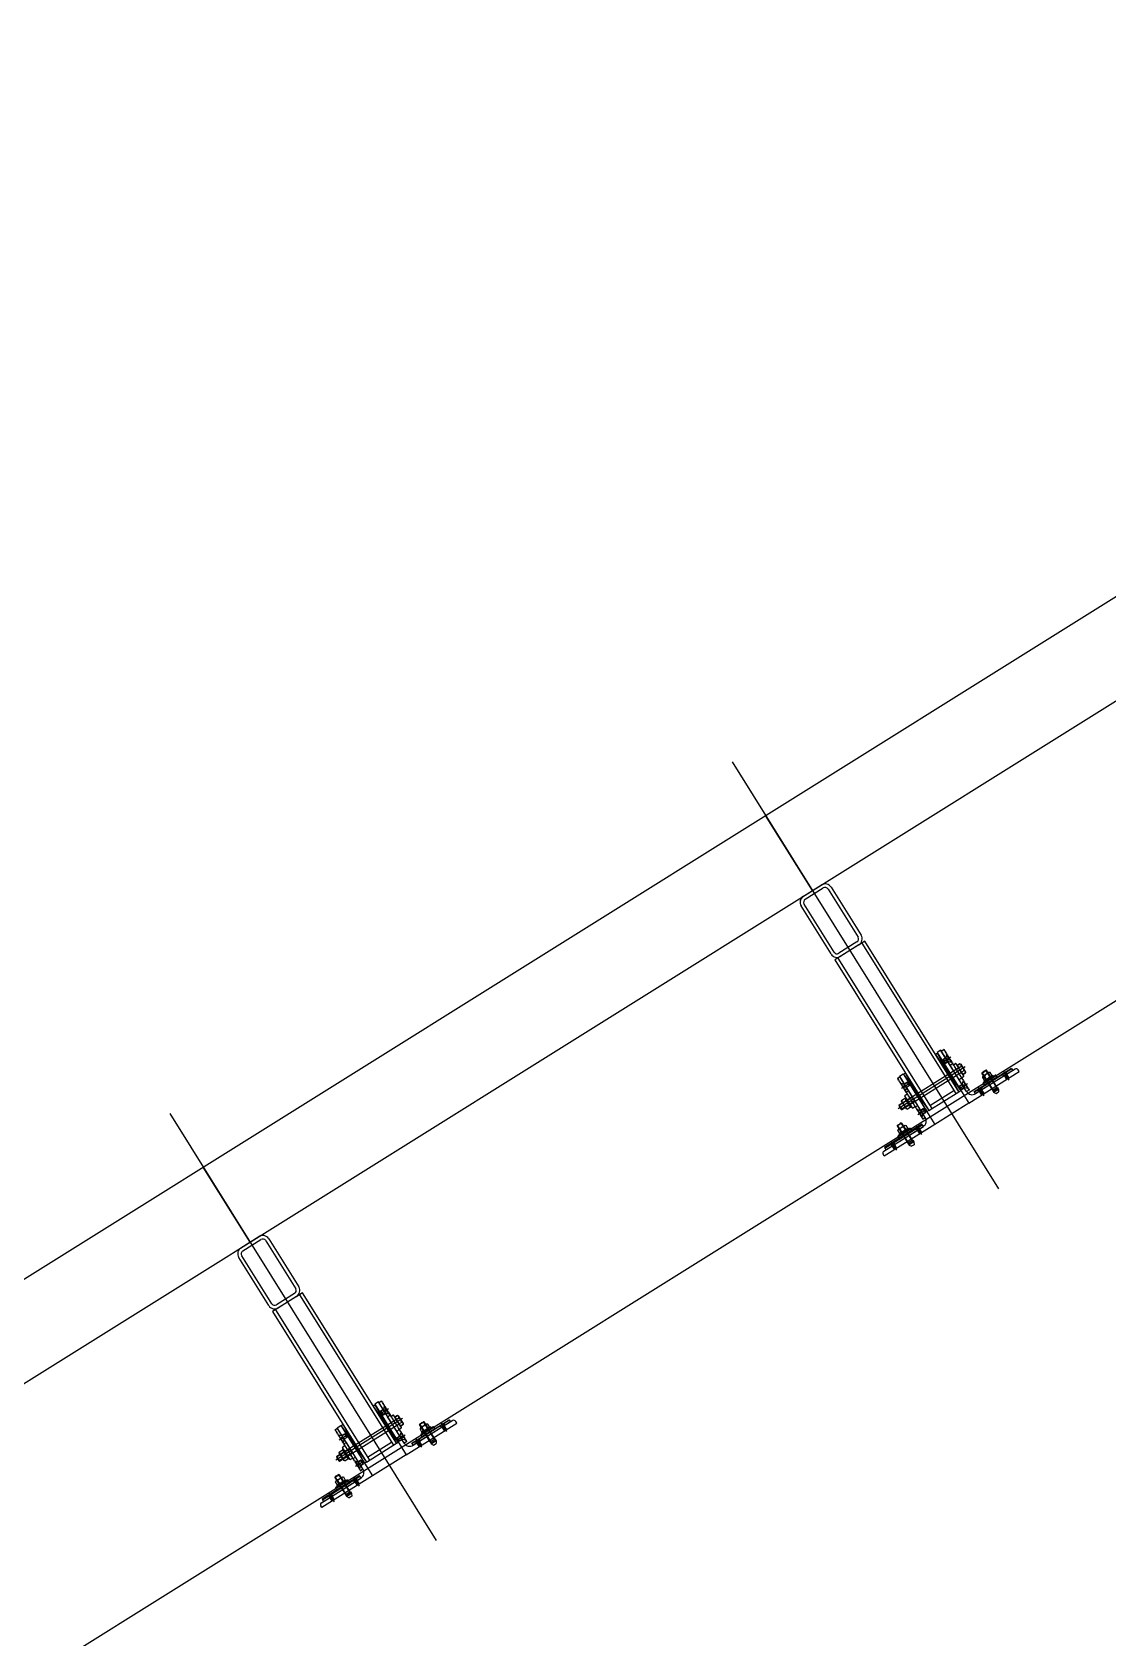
# Model space of a CAD drawing. Extents: x 809487 to 809680, y 818779 to 819225.
# Drawn here: x 809526.567 to 809529.001, y 819038.778 to 819042.408 of the extents above; entities that cross this region are included whole.
import ezdxf

# ---------------------------------------------------------------- set-up
doc = ezdxf.new("R2010")
doc.units = 0
for name, color, linetype in [('Default', 7, 'Continuous'), ('F-Glazing', 7, 'Continuous'), ('MAJ223__', 7, 'Continuous'), ('MAJ292_1', 7, 'Continuous'), ('MAJ292__', 7, 'Continuous'), ('MAJ314__scope', 7, 'Continuous'), ('MAJ318__', 7, 'Continuous'), ('MAJ322__', 7, 'Continuous'), ('MAJ325__', 7, 'Continuous'), ('MAJ520__', 7, 'Continuous'), ('WELDING', 7, 'Continuous')]:
    doc.layers.add(name, color=color, linetype=linetype)

# ---------------------------------------------------------------- blocks, each defined once
blk = doc.blocks.new('A$C62E2240C')
at = {"layer": 'MAJ223__'}
for p, q in [((-0.005, -0.01), (0.0181, -0.01)), ((0.005, -0.0058), (0.0135, -0.0058)), ((0.005, -0.0142), (0.0135, -0.0142)), ((0.0127, -0.005), (0.0127, -0.015))]:
    blk.add_line(p, q, dxfattribs=at)
blk.add_lwpolyline([(0, 0), (0.005, -0.005), (0.005, -0.015), (0, -0.02)], close=True, dxfattribs=at)
for points in [[(0, -0.0113), (0.0033, -0.0113), (0.0033, -0.0088), (0, -0.0088)], [(0.005, -0.005), (0.0127, -0.005), (0.0135, -0.0058), (0.0135, -0.0142), (0.0127, -0.015), (0.005, -0.015)]]:
    blk.add_lwpolyline(points, dxfattribs=at)
blk = doc.blocks.new('TM12NUT')
at = {"layer": 'Default'}
for p, q in [((0.0078, 0), (-0.0078, 0)), ((-0.0104, -0.0015), (-0.0104, -0.0085)), ((-0.0078, -0.01), (0.0078, -0.01)), ((-0.0052, -0.0085), (-0.0052, -0.0015)), ((0.0052, -0.0085), (0.0052, -0.0015)), ((0.0104, -0.0085), (0.0104, -0.0015))]:
    blk.add_line(p, q, dxfattribs=at)
for centre, radius, start, end in [((0, -0.0098), 0.00979, 57.7958, 122.2042), ((0.0078, -0.003), 0.00301, 30, 150), ((-0.0078, -0.003), 0.00301, 30, 150), ((-0.0078, -0.007), 0.00301, 210, 330), ((0, -0.0002), 0.00979, 237.7958, 302.2042), ((0.0078, -0.007), 0.00301, 210, 330)]:
    blk.add_arc(centre, radius, start, end, dxfattribs=at)
blk = doc.blocks.new('M12_WASH')
at = {"layer": 'Default'}
for p, q in [((0.0025, 0.0016), (0, 0.0009)), ((0, -0.0016), (0.0025, -0.0009))]:
    blk.add_line(p, q, dxfattribs=at)
blk.add_lwpolyline([(0, -0.012), (0.0025, -0.012), (0.0025, 0.012), (0, 0.012)], close=True, dxfattribs=at)
blk = doc.blocks.new('A$C392C4054')
at = {"layer": 'Default'}
for p, q in [((0.013, 0.05), (0, 0.05)), ((0.013, 0.047), (0, 0.047)), ((0.0016, 0.0468), (0.0016, 0)), ((0.0114, 0.0468), (0.0114, 0))]:
    blk.add_line(p, q, dxfattribs=at)
at = {"layer": 'MAJ292_1'}
for p, q in [((0.0005, 0.047), (0.0005, 0.0468)), ((0.0125, 0.047), (0.0125, 0.0468))]:
    blk.add_line(p, q, dxfattribs=at)
at = {"layer": 'MAJ318__'}
for p, q in [((0, 0.0517), (0.003, 0.057)), ((0, 0.0468), (0, 0.0517)), ((0.013, 0.0515), (0, 0.0515)), ((0.013, 0.0468), (0, 0.0468)), ((0.0005, 0.0468), (0.0005, 0.0011)), ((0.01, 0.057), (0.003, 0.057)), ((0.013, 0.0517), (0.01, 0.057)), ((0.0125, 0.0468), (0.0125, 0.0011)), ((0.013, 0.0468), (0.013, 0.0517)), ((0.0005, 0.0011), (0.0016, 0)), ((0.0125, 0.0011), (0.0005, 0.0011)), ((0.0054, 0), (0.0016, 0)), ((0.0065, 0.0011), (0.0054, 0)), ((0.0065, 0.0011), (0.0076, 0)), ((0.0114, 0), (0.0076, 0)), ((0.0114, 0), (0.0125, 0.0011))]:
    blk.add_line(p, q, dxfattribs=at)
blk = doc.blocks.new('M06MC13')
at = {"layer": 'Default'}
for p, q in [((-0.005, 0), (0.018, 0)), ((0.003, 0.0025), (0.013, 0.0025)), ((0.0125, -0.003), (0.0125, 0.003)), ((0.003, -0.0025), (0.013, -0.0025))]:
    blk.add_line(p, q, dxfattribs=at)
blk.add_lwpolyline([(0, -0.006), (0.003, -0.003), (0.003, 0.003), (0, 0.006)], close=True, dxfattribs=at)
for points in [[(0, 0.00075), (0.002, 0.00075), (0.002, -0.00075), (0, -0.00075)], [(0.003, -0.003), (0.0125, -0.003), (0.013, -0.0025), (0.013, 0.0025), (0.0125, 0.003), (0.003, 0.003)]]:
    blk.add_lwpolyline(points, dxfattribs=at)
blk = doc.blocks.new('M12HB160')
at = {"layer": 'Default'}
for p, q in [((-0.013, 0), (0.165, 0)), ((0.125, 0.005), (0.16, 0.005)), ((0.159, -0.006), (0.159, 0.006)), ((0.125, -0.005), (0.16, -0.005))]:
    blk.add_line(p, q, dxfattribs=at)
blk.add_lwpolyline([(-0.0065, -0.012), (-0.008, -0.0105), (-0.008, 0.0105), (-0.0065, 0.012), (0, 0.012), (0, -0.012)], close=True, dxfattribs=at)
for points in [[(-0.0064, 0.006), (0, 0.006), (0, 0.012), (-0.0064, 0.012)], [(0, -0.006), (0.159, -0.006), (0.16, -0.005), (0.16, 0.005), (0.159, 0.006), (0, 0.006)], [(0.124, -0.006), (0.125, -0.005), (0.125, 0.005), (0.124, 0.006)], [(-0.0064, -0.012), (0, -0.012), (0, -0.006), (-0.0064, -0.006)]]:
    blk.add_lwpolyline(points, dxfattribs=at)
for centre, radius, start, end in [((-0.0044, 0.009), 0.0036, 123.6264, 236.3736), ((0.004, 0), 0.012, 150, 210), ((-0.0044, -0.009), 0.0036, 123.6264, 236.3736)]:
    blk.add_arc(centre, radius, start, end, dxfattribs=at)
blk = doc.blocks.new('M12_NUT1')
at = {"layer": 'Default'}
blk.add_lwpolyline([(0.01, 0.0105), (0.01, -0.0105), (0.0085, -0.012), (0.0015, -0.012), (0, -0.0105), (0, 0.0105), (0.0015, 0.012), (0.0085, 0.012)], close=True, dxfattribs=at)
for points in [[(0.0016, 0.006), (0.0084, 0.006)], [(0.0016, 0.006), (0.0084, 0.006)], [(0.0084, -0.006), (0.0016, -0.006)], [(0.0084, -0.006), (0.0016, -0.006)]]:
    blk.add_lwpolyline(points, dxfattribs=at)
for centre, radius, start, end in [((0.0036, 0.009), 0.0036, 123.6264, 236.3736), ((0.012, 0), 0.012, 150, 210), ((0.0064, 0.009), 0.0036, 303.6264, 56.3736), ((-0.002, 0), 0.012, 330, 30), ((0.0036, -0.009), 0.0036, 123.6264, 236.3736), ((0.0064, -0.009), 0.0036, 303.6264, 56.3736)]:
    blk.add_arc(centre, radius, start, end, dxfattribs=at)

msp = doc.modelspace()

# ---------------------------------------------------------------- linework, layer by layer
at = {"layer": 'F-Glazing'}
for p, q in [((809528.1507, 819040.7582), (809528.7538, 819039.7931)), ((809528.5985, 819039.9813), (809528.6527, 819040.0152)), ((809528.686, 819039.9865), (809528.6097, 819039.9388)), ((809528.686, 819039.9865), (809528.686, 819039.9865)), ((809526.8787, 819039.9633), (809527.4817, 819038.9982)), ((809527.3264, 819039.1864), (809527.3807, 819039.2204)), ((809527.4139, 819039.1917), (809527.3376, 819039.144)), ((809527.4139, 819039.1917), (809527.4139, 819039.1917))]:
    msp.add_line(p, q, dxfattribs=at)
for points in [[(809528.6637, 819040.0127), (809528.668, 819040.0153), (809528.6109, 819040.0973), (809528.6151, 819040.0999)], [(809528.5959, 819039.9703), (809528.5917, 819039.9676), (809528.543, 819040.0549), (809528.5388, 819040.0523)], [(809527.3917, 819039.2178), (809527.3959, 819039.2205), (809527.3388, 819039.3024), (809527.343, 819039.3051)], [(809527.3238, 819039.1754), (809527.3196, 819039.1728), (809527.271, 819039.26), (809527.2667, 819039.2574)]]:
    msp.add_lwpolyline(points, close=True, dxfattribs=at)
at = {"layer": 'MAJ223__'}
for points in [[(809528.651, 819040.0756), (809528.6505, 819040.0735), (809528.6526, 819040.0731), (809528.6521, 819040.071), (809528.6541, 819040.0705), (809528.6537, 819040.0684), (809528.6557, 819040.068), (809528.6553, 819040.0659), (809528.6573, 819040.0654), (809528.6568, 819040.0634), (809528.6589, 819040.0629), (809528.6584, 819040.0608), (809528.6605, 819040.0603), (809528.66, 819040.0583), (809528.6621, 819040.0578), (809528.6616, 819040.0557), (809528.6637, 819040.0552), (809528.6632, 819040.0532), (809528.6653, 819040.0527), (809528.6648, 819040.0506), (809528.6669, 819040.0502), (809528.6664, 819040.0481), (809528.6685, 819040.0476), (809528.668, 819040.0455), (809528.67, 819040.0451), (809528.6696, 819040.043), (809528.6645, 819040.0398), (809528.6438, 819040.0729), (809528.6489, 819040.0761)], [(809528.545, 819040.0094), (809528.547, 819040.0089), (809528.5466, 819040.0068), (809528.5486, 819040.0063), (809528.5481, 819040.0043), (809528.5502, 819040.0038), (809528.5497, 819040.0017), (809528.5518, 819040.0013), (809528.5513, 819039.9992), (809528.5534, 819039.9987), (809528.5529, 819039.9966), (809528.555, 819039.9962), (809528.5545, 819039.9941), (809528.5566, 819039.9936), (809528.5561, 819039.9916), (809528.5582, 819039.9911), (809528.5577, 819039.989), (809528.5597, 819039.9885), (809528.5593, 819039.9865), (809528.5613, 819039.986), (809528.5609, 819039.9839), (809528.5629, 819039.9834), (809528.5624, 819039.9814), (809528.5645, 819039.9809), (809528.564, 819039.9788), (809528.5661, 819039.9784), (809528.5712, 819039.9815), (809528.5505, 819040.0146), (809528.5454, 819040.0114)], [(809527.3789, 819039.2807), (809527.3784, 819039.2787), (809527.3805, 819039.2782), (809527.38, 819039.2761), (809527.3821, 819039.2756), (809527.3816, 819039.2736), (809527.3837, 819039.2731), (809527.3832, 819039.271), (809527.3853, 819039.2705), (809527.3848, 819039.2685), (809527.3868, 819039.268), (809527.3864, 819039.2659), (809527.3884, 819039.2655), (809527.388, 819039.2634), (809527.39, 819039.2629), (809527.3895, 819039.2608), (809527.3916, 819039.2604), (809527.3911, 819039.2583), (809527.3932, 819039.2578), (809527.3927, 819039.2558), (809527.3948, 819039.2553), (809527.3943, 819039.2532), (809527.3964, 819039.2527), (809527.3959, 819039.2507), (809527.398, 819039.2502), (809527.3975, 819039.2481), (809527.3924, 819039.2449), (809527.3717, 819039.278), (809527.3768, 819039.2812)], [(809527.2729, 819039.2145), (809527.275, 819039.214), (809527.2745, 819039.2119), (809527.2765, 819039.2115), (809527.2761, 819039.2094), (809527.2781, 819039.2089), (809527.2777, 819039.2068), (809527.2797, 819039.2064), (809527.2792, 819039.2043), (809527.2813, 819039.2038), (809527.2808, 819039.2018), (809527.2829, 819039.2013), (809527.2824, 819039.1992), (809527.2845, 819039.1987), (809527.284, 819039.1967), (809527.2861, 819039.1962), (809527.2856, 819039.1941), (809527.2877, 819039.1937), (809527.2872, 819039.1916), (809527.2893, 819039.1911), (809527.2888, 819039.189), (809527.2909, 819039.1886), (809527.2904, 819039.1865), (809527.2924, 819039.186), (809527.292, 819039.184), (809527.294, 819039.1835), (809527.2991, 819039.1867), (809527.2785, 819039.2197), (809527.2734, 819039.2165)]]:
    msp.add_lwpolyline(points, close=True, dxfattribs=at)
at = {"layer": 'MAJ292__'}
for p, q in [((809528.4444, 819040.3487), (809528.657, 819040.0084)), ((809528.3901, 819040.3147), (809528.6027, 819039.9745)), ((809527.1723, 819039.5538), (809527.3849, 819039.2136)), ((809527.118, 819039.5199), (809527.3306, 819039.1797))]:
    msp.add_line(p, q, dxfattribs=at)
for points in [[(809528.3121, 819040.4547), (809528.3528, 819040.4801)], [(809528.3163, 819040.4479), (809528.357, 819040.4733)], [(809528.3681, 819040.4708), (809528.4359, 819040.3622)], [(809528.3749, 819040.475), (809528.4427, 819040.3665)], [(809528.3748, 819040.3241), (809528.307, 819040.4326)], [(809528.3816, 819040.3283), (809528.3138, 819040.4369)], [(809528.4334, 819040.3512), (809528.3926, 819040.3258)], [(809528.4376, 819040.3444), (809528.3969, 819040.319)], [(809528.6229, 819040.1063), (809528.6144, 819040.101), (809528.686, 819039.9865), (809528.8005, 819040.0581), (809528.7978, 819040.0623)], [(809528.6812, 819040.013), (809528.6229, 819040.1063)], [(809528.5296, 819040.048), (809528.5381, 819040.0533), (809528.6097, 819039.9388), (809528.4952, 819039.8673), (809528.4925, 819039.8715)], [(809528.5879, 819039.9547), (809528.5296, 819040.048)], [(809528.7909, 819040.0639), (809528.7019, 819040.0083)], [(809528.4941, 819039.8784), (809528.5832, 819039.9341)], [(809527.04, 819039.6598), (809527.0807, 819039.6852)], [(809527.0443, 819039.653), (809527.085, 819039.6784)], [(809527.096, 819039.6759), (809527.1638, 819039.5673)], [(809527.1028, 819039.6801), (809527.1706, 819039.5716)], [(809527.1028, 819039.5292), (809527.0349, 819039.6377)], [(809527.1096, 819039.5334), (809527.0417, 819039.642)], [(809527.1613, 819039.5563), (809527.1206, 819039.5309)], [(809527.1655, 819039.5495), (809527.1248, 819039.5241)], [(809527.3509, 819039.3114), (809527.3424, 819039.3061), (809527.4139, 819039.1917), (809527.5284, 819039.2632), (809527.5258, 819039.2674)], [(809527.4091, 819039.2182), (809527.3509, 819039.3114)], [(809527.2576, 819039.2531), (809527.2661, 819039.2584), (809527.3376, 819039.144), (809527.2231, 819039.0724), (809527.2205, 819039.0767)], [(809527.3159, 819039.1599), (809527.2576, 819039.2531)], [(809527.5189, 819039.269), (809527.4298, 819039.2134)], [(809527.222, 819039.0835), (809527.3111, 819039.1392)]]:
    msp.add_lwpolyline(points, dxfattribs=at)
for points in [[(809528.4512, 819040.3529), (809528.3833, 819040.3105), (809528.5959, 819039.9703), (809528.6637, 819040.0127)], [(809527.1791, 819039.558), (809527.1112, 819039.5156), (809527.3238, 819039.1754), (809527.3917, 819039.2178)]]:
    msp.add_lwpolyline(points, close=True, dxfattribs=at)
for centre, radius, start, end in [((809528.3613, 819040.4665), 0.016, 32, 122), ((809528.3206, 819040.4411), 0.016, 122, 212), ((809528.3206, 819040.4411), 0.008, 122, 212), ((809528.3613, 819040.4665), 0.008, 32, 122), ((809528.4291, 819040.358), 0.008, 302, 32), ((809528.4291, 819040.358), 0.016, 302, 32), ((809528.3884, 819040.3325), 0.016, 212, 302), ((809528.3884, 819040.3325), 0.008, 212, 302), ((809528.7936, 819040.0597), 0.005, 32, 122), ((809528.6939, 819040.021), 0.015, 212, 302), ((809528.5752, 819039.9468), 0.015, 302, 32), ((809528.4968, 819039.8742), 0.005, 122, 212), ((809527.0892, 819039.6717), 0.016, 32, 122), ((809527.0485, 819039.6462), 0.016, 122, 212), ((809527.0485, 819039.6462), 0.008, 122, 212), ((809527.0892, 819039.6717), 0.008, 32, 122), ((809527.157, 819039.5631), 0.008, 302, 32), ((809527.157, 819039.5631), 0.016, 302, 32), ((809527.1163, 819039.5377), 0.016, 212, 302), ((809527.1163, 819039.5377), 0.008, 212, 302), ((809527.5215, 819039.2648), 0.005, 32, 122), ((809527.4219, 819039.2261), 0.015, 212, 302), ((809527.3031, 819039.1519), 0.015, 302, 32), ((809527.2247, 819039.0793), 0.005, 122, 212)]:
    msp.add_arc(centre, radius, start, end, dxfattribs=at)
at = {"layer": 'MAJ314__scope'}
for p, q in [((809528.3325, 819040.4674), (809528.2265, 819040.637)), ((809527.0604, 819039.6725), (809526.9544, 819039.8421))]:
    msp.add_line(p, q, dxfattribs=at)
for points in [[(809539.9295, 819047.9499), (809511.6743, 819030.2941)], [(809540.0355, 819047.7803), (809511.7803, 819030.1244)], [(809539.7694, 819046.9358), (809512.0836, 819029.6358)]]:
    msp.add_lwpolyline(points, dxfattribs=at)
at = {"layer": 'MAJ322__'}
for points in [[(809528.6812, 819040.013), (809528.6239, 819040.1047), (809528.6303, 819040.1087), (809528.6298, 819040.1066), (809528.6319, 819040.1061), (809528.6314, 819040.1041), (809528.6335, 819040.1036), (809528.633, 819040.1015), (809528.6351, 819040.101), (809528.6346, 819040.099), (809528.6367, 819040.0985), (809528.6362, 819040.0964), (809528.6382, 819040.096), (809528.6378, 819040.0939), (809528.6398, 819040.0934), (809528.6394, 819040.0913), (809528.6414, 819040.0909), (809528.641, 819040.0888), (809528.643, 819040.0883), (809528.6425, 819040.0863), (809528.6446, 819040.0858), (809528.6441, 819040.0837), (809528.6462, 819040.0832), (809528.6457, 819040.0812), (809528.6478, 819040.0807), (809528.6473, 819040.0786), (809528.6494, 819040.0781), (809528.6489, 819040.0761), (809528.651, 819040.0756), (809528.6505, 819040.0735), (809528.6526, 819040.0731), (809528.6521, 819040.071), (809528.6541, 819040.0705), (809528.6537, 819040.0684), (809528.6557, 819040.068), (809528.6553, 819040.0659), (809528.6573, 819040.0654), (809528.6568, 819040.0634), (809528.6589, 819040.0629), (809528.6584, 819040.0608), (809528.6605, 819040.0603), (809528.66, 819040.0583), (809528.6621, 819040.0578), (809528.6616, 819040.0557), (809528.6637, 819040.0552), (809528.6632, 819040.0532), (809528.6653, 819040.0527), (809528.6648, 819040.0506), (809528.6669, 819040.0502), (809528.6664, 819040.0481), (809528.6685, 819040.0476), (809528.668, 819040.0455), (809528.67, 819040.0451), (809528.6696, 819040.043), (809528.6716, 819040.0425), (809528.6712, 819040.0405), (809528.6732, 819040.04), (809528.6727, 819040.0379), (809528.6748, 819040.0374), (809528.6743, 819040.0354), (809528.6764, 819040.0349), (809528.6759, 819040.0328), (809528.678, 819040.0323), (809528.6775, 819040.0303), (809528.6796, 819040.0298), (809528.6791, 819040.0277), (809528.6812, 819040.0273), (809528.6807, 819040.0252), (809528.6828, 819040.0247), (809528.6823, 819040.0227), (809528.6844, 819040.0222), (809528.6839, 819040.0201), (809528.6859, 819040.0196), (809528.6855, 819040.0176), (809528.6855, 819040.0175), (809528.6876, 819040.017)], [(809528.783, 819040.066), (809528.7862, 819040.0609), (809528.7015, 819040.008), (809528.6983, 819040.0131)], [(809528.5879, 819039.9547), (809528.5307, 819040.0464), (809528.5243, 819040.0424), (809528.5264, 819040.042), (809528.5259, 819040.0399), (809528.528, 819040.0394), (809528.5275, 819040.0373), (809528.5295, 819040.0369), (809528.5291, 819040.0348), (809528.5311, 819040.0343), (809528.5307, 819040.0323), (809528.5327, 819040.0318), (809528.5322, 819040.0297), (809528.5343, 819040.0292), (809528.5338, 819040.0272), (809528.5359, 819040.0267), (809528.5354, 819040.0246), (809528.5375, 819040.0241), (809528.537, 819040.0221), (809528.5391, 819040.0216), (809528.5386, 819040.0195), (809528.5407, 819040.0191), (809528.5402, 819040.017), (809528.5423, 819040.0165), (809528.5418, 819040.0144), (809528.5438, 819040.014), (809528.5434, 819040.0119), (809528.5454, 819040.0114), (809528.545, 819040.0094), (809528.547, 819040.0089), (809528.5466, 819040.0068), (809528.5486, 819040.0063), (809528.5481, 819040.0043), (809528.5502, 819040.0038), (809528.5497, 819040.0017), (809528.5518, 819040.0013), (809528.5513, 819039.9992), (809528.5534, 819039.9987), (809528.5529, 819039.9966), (809528.555, 819039.9962), (809528.5545, 819039.9941), (809528.5566, 819039.9936), (809528.5561, 819039.9916), (809528.5582, 819039.9911), (809528.5577, 819039.989), (809528.5597, 819039.9885), (809528.5593, 819039.9865), (809528.5613, 819039.986), (809528.5609, 819039.9839), (809528.5629, 819039.9834), (809528.5624, 819039.9814), (809528.5645, 819039.9809), (809528.564, 819039.9788), (809528.5661, 819039.9784), (809528.5656, 819039.9763), (809528.5677, 819039.9758), (809528.5672, 819039.9737), (809528.5693, 819039.9733), (809528.5688, 819039.9712), (809528.5709, 819039.9707), (809528.5704, 819039.9687), (809528.5725, 819039.9682), (809528.572, 819039.9661), (809528.5741, 819039.9656), (809528.5736, 819039.9636), (809528.5756, 819039.9631), (809528.5752, 819039.961), (809528.5772, 819039.9605), (809528.5768, 819039.9585), (809528.5788, 819039.958), (809528.5783, 819039.9559), (809528.5804, 819039.9555), (809528.5799, 819039.9534), (809528.582, 819039.9529), (809528.5821, 819039.9528), (809528.5816, 819039.9508)], [(809528.4957, 819039.8865), (809528.4988, 819039.8814), (809528.5835, 819039.9343), (809528.5804, 819039.9394)], [(809527.4091, 819039.2182), (809527.3519, 819039.3098), (809527.3582, 819039.3138), (809527.3578, 819039.3117), (809527.3598, 819039.3113), (809527.3593, 819039.3092), (809527.3614, 819039.3087), (809527.3609, 819039.3066), (809527.363, 819039.3062), (809527.3625, 819039.3041), (809527.3646, 819039.3036), (809527.3641, 819039.3016), (809527.3662, 819039.3011), (809527.3657, 819039.299), (809527.3678, 819039.2985), (809527.3673, 819039.2965), (809527.3694, 819039.296), (809527.3689, 819039.2939), (809527.3709, 819039.2934), (809527.3705, 819039.2914), (809527.3725, 819039.2909), (809527.3721, 819039.2888), (809527.3741, 819039.2884), (809527.3736, 819039.2863), (809527.3757, 819039.2858), (809527.3752, 819039.2837), (809527.3773, 819039.2833), (809527.3768, 819039.2812), (809527.3789, 819039.2807), (809527.3784, 819039.2787), (809527.3805, 819039.2782), (809527.38, 819039.2761), (809527.3821, 819039.2756), (809527.3816, 819039.2736), (809527.3837, 819039.2731), (809527.3832, 819039.271), (809527.3853, 819039.2705), (809527.3848, 819039.2685), (809527.3868, 819039.268), (809527.3864, 819039.2659), (809527.3884, 819039.2655), (809527.388, 819039.2634), (809527.39, 819039.2629), (809527.3895, 819039.2608), (809527.3916, 819039.2604), (809527.3911, 819039.2583), (809527.3932, 819039.2578), (809527.3927, 819039.2558), (809527.3948, 819039.2553), (809527.3943, 819039.2532), (809527.3964, 819039.2527), (809527.3959, 819039.2507), (809527.398, 819039.2502), (809527.3975, 819039.2481), (809527.3996, 819039.2476), (809527.3991, 819039.2456), (809527.4012, 819039.2451), (809527.4007, 819039.243), (809527.4027, 819039.2426), (809527.4023, 819039.2405), (809527.4043, 819039.24), (809527.4039, 819039.2379), (809527.4059, 819039.2375), (809527.4054, 819039.2354), (809527.4075, 819039.2349), (809527.407, 819039.2329), (809527.4091, 819039.2324), (809527.4086, 819039.2303), (809527.4107, 819039.2298), (809527.4102, 819039.2278), (809527.4123, 819039.2273), (809527.4118, 819039.2252), (809527.4139, 819039.2248), (809527.4134, 819039.2227), (809527.4134, 819039.2226), (809527.4155, 819039.2221)], [(809527.3159, 819039.1599), (809527.2586, 819039.2515), (809527.2522, 819039.2476), (809527.2543, 819039.2471), (809527.2538, 819039.245), (809527.2559, 819039.2445), (809527.2554, 819039.2425), (809527.2575, 819039.242), (809527.257, 819039.2399), (809527.2591, 819039.2394), (809527.2586, 819039.2374), (809527.2606, 819039.2369), (809527.2602, 819039.2348), (809527.2622, 819039.2344), (809527.2618, 819039.2323), (809527.2638, 819039.2318), (809527.2633, 819039.2297), (809527.2654, 819039.2293), (809527.2649, 819039.2272), (809527.267, 819039.2267), (809527.2665, 819039.2247), (809527.2686, 819039.2242), (809527.2681, 819039.2221), (809527.2702, 819039.2216), (809527.2697, 819039.2196), (809527.2718, 819039.2191), (809527.2713, 819039.217), (809527.2734, 819039.2165), (809527.2729, 819039.2145), (809527.275, 819039.214), (809527.2745, 819039.2119), (809527.2765, 819039.2115), (809527.2761, 819039.2094), (809527.2781, 819039.2089), (809527.2777, 819039.2068), (809527.2797, 819039.2064), (809527.2792, 819039.2043), (809527.2813, 819039.2038), (809527.2808, 819039.2018), (809527.2829, 819039.2013), (809527.2824, 819039.1992), (809527.2845, 819039.1987), (809527.284, 819039.1967), (809527.2861, 819039.1962), (809527.2856, 819039.1941), (809527.2877, 819039.1937), (809527.2872, 819039.1916), (809527.2893, 819039.1911), (809527.2888, 819039.189), (809527.2909, 819039.1886), (809527.2904, 819039.1865), (809527.2924, 819039.186), (809527.292, 819039.184), (809527.294, 819039.1835), (809527.2936, 819039.1814), (809527.2956, 819039.1809), (809527.2951, 819039.1789), (809527.2972, 819039.1784), (809527.2967, 819039.1763), (809527.2988, 819039.1758), (809527.2983, 819039.1738), (809527.3004, 819039.1733), (809527.2999, 819039.1712), (809527.302, 819039.1708), (809527.3015, 819039.1687), (809527.3036, 819039.1682), (809527.3031, 819039.1661), (809527.3052, 819039.1657), (809527.3047, 819039.1636), (809527.3068, 819039.1631), (809527.3063, 819039.1611), (809527.3083, 819039.1606), (809527.3079, 819039.1585), (809527.3099, 819039.158), (809527.31, 819039.158), (809527.3095, 819039.1559)], [(809527.511, 819039.2712), (809527.5141, 819039.2661), (809527.4294, 819039.2131), (809527.4263, 819039.2182)], [(809527.2236, 819039.0916), (809527.2268, 819039.0865), (809527.3115, 819039.1394), (809527.3083, 819039.1445)]]:
    msp.add_lwpolyline(points, close=True, dxfattribs=at)
for points in [[(809528.6565, 819040.0761), (809528.6523, 819040.0735), (809528.6526, 819040.0731), (809528.6521, 819040.071), (809528.6541, 819040.0705), (809528.6537, 819040.0684), (809528.6557, 819040.068), (809528.6553, 819040.0659), (809528.6573, 819040.0654), (809528.6568, 819040.0634), (809528.6589, 819040.0629)], [(809528.6749, 819040.0487), (809528.668, 819040.0596), (809528.6654, 819040.061), (809528.6653, 819040.064), (809528.6579, 819040.0758)], [(809528.6589, 819040.0629), (809528.6584, 819040.0608), (809528.6605, 819040.0603), (809528.66, 819040.0583), (809528.6621, 819040.0578), (809528.6616, 819040.0557), (809528.6637, 819040.0552), (809528.6632, 819040.0532), (809528.6653, 819040.0527), (809528.6648, 819040.0506), (809528.6669, 819040.0502), (809528.6664, 819040.0481), (809528.6685, 819040.0476), (809528.668, 819040.0455), (809528.67, 819040.0451), (809528.6703, 819040.0446), (809528.6745, 819040.0473)], [(809528.7476, 819040.0498), (809528.7511, 819040.0443), (809528.7222, 819040.0263), (809528.7188, 819040.0318)], [(809528.7191, 819040.0332), (809528.73, 819040.04), (809528.733, 819040.0401), (809528.7345, 819040.0428), (809528.7462, 819040.0501)], [(809528.5587, 819039.9761), (809528.5518, 819039.987), (809528.5517, 819039.99), (809528.5491, 819039.9914), (809528.5417, 819040.0032)], [(809528.542, 819040.0046), (809528.5463, 819040.0072), (809528.5466, 819040.0068), (809528.5486, 819040.0063), (809528.5481, 819040.0043), (809528.5502, 819040.0038), (809528.5497, 819040.0017), (809528.5518, 819040.0013), (809528.5513, 819039.9992), (809528.5534, 819039.9987), (809528.5529, 819039.9966)], [(809528.5529, 819039.9966), (809528.555, 819039.9962), (809528.5545, 819039.9941), (809528.5566, 819039.9936), (809528.5561, 819039.9916), (809528.5582, 819039.9911), (809528.5577, 819039.989), (809528.5597, 819039.9885), (809528.5593, 819039.9865), (809528.5613, 819039.986), (809528.5609, 819039.9839), (809528.5629, 819039.9834), (809528.5624, 819039.9814), (809528.5645, 819039.9809), (809528.564, 819039.9788), (809528.5643, 819039.9784), (809528.5601, 819039.9758)], [(809528.5258, 819039.9112), (809528.5292, 819039.9057), (809528.5581, 819039.9237), (809528.5546, 819039.9292)], [(809528.5532, 819039.9295), (809528.5423, 819039.9227), (809528.5409, 819039.92), (809528.5379, 819039.9199), (809528.5261, 819039.9126)], [(809527.3845, 819039.2813), (809527.3802, 819039.2786), (809527.3805, 819039.2782), (809527.38, 819039.2761), (809527.3821, 819039.2756), (809527.3816, 819039.2736), (809527.3837, 819039.2731), (809527.3832, 819039.271), (809527.3853, 819039.2705), (809527.3848, 819039.2685), (809527.3868, 819039.268)], [(809527.4028, 819039.2538), (809527.396, 819039.2647), (809527.3933, 819039.2661), (809527.3932, 819039.2691), (809527.3858, 819039.2809)], [(809527.3868, 819039.268), (809527.3864, 819039.2659), (809527.3884, 819039.2655), (809527.388, 819039.2634), (809527.39, 819039.2629), (809527.3895, 819039.2608), (809527.3916, 819039.2604), (809527.3911, 819039.2583), (809527.3932, 819039.2578), (809527.3927, 819039.2558), (809527.3948, 819039.2553), (809527.3943, 819039.2532), (809527.3964, 819039.2527), (809527.3959, 819039.2507), (809527.398, 819039.2502), (809527.3982, 819039.2498), (809527.4025, 819039.2524)], [(809527.4755, 819039.2549), (809527.479, 819039.2494), (809527.4502, 819039.2314), (809527.4467, 819039.2369)], [(809527.447, 819039.2383), (809527.458, 819039.2451), (809527.461, 819039.2452), (809527.4624, 819039.2479), (809527.4742, 819039.2552)], [(809527.27, 819039.2097), (809527.2742, 819039.2124), (809527.2745, 819039.2119), (809527.2765, 819039.2115), (809527.2761, 819039.2094), (809527.2781, 819039.2089), (809527.2777, 819039.2068), (809527.2797, 819039.2064), (809527.2792, 819039.2043), (809527.2813, 819039.2038), (809527.2808, 819039.2018)], [(809527.2866, 819039.1812), (809527.2798, 819039.1921), (809527.2797, 819039.1951), (809527.277, 819039.1965), (809527.2697, 819039.2083)], [(809527.2808, 819039.2018), (809527.2829, 819039.2013), (809527.2824, 819039.1992), (809527.2845, 819039.1987), (809527.284, 819039.1967), (809527.2861, 819039.1962), (809527.2856, 819039.1941), (809527.2877, 819039.1937), (809527.2872, 819039.1916), (809527.2893, 819039.1911), (809527.2888, 819039.189), (809527.2909, 819039.1886), (809527.2904, 819039.1865), (809527.2924, 819039.186), (809527.292, 819039.184), (809527.2922, 819039.1835), (809527.288, 819039.1809)], [(809527.2537, 819039.1163), (809527.2571, 819039.1108), (809527.286, 819039.1288), (809527.2825, 819039.1343)], [(809527.2812, 819039.1346), (809527.2702, 819039.1278), (809527.2688, 819039.1251), (809527.2658, 819039.125), (809527.254, 819039.1177)]]:
    msp.add_lwpolyline(points, dxfattribs=at)
for centre, start, end in [((809528.6571, 819040.0753), 32, 122), ((809528.674, 819040.0481), 302, 32), ((809528.7468, 819040.0493), 32, 122), ((809528.7196, 819040.0323), 122, 212), ((809528.5426, 819040.0037), 122, 212), ((809528.5595, 819039.9766), 212, 302), ((809528.5266, 819039.9117), 122, 212), ((809528.5538, 819039.9287), 32, 122), ((809527.385, 819039.2804), 32, 122), ((809527.4019, 819039.2533), 302, 32), ((809527.4747, 819039.2544), 32, 122), ((809527.4476, 819039.2374), 122, 212), ((809527.2705, 819039.2089), 122, 212), ((809527.2875, 819039.1817), 212, 302), ((809527.2546, 819039.1168), 122, 212), ((809527.2817, 819039.1338), 32, 122)]:
    msp.add_arc(centre, 0.001, start, end, dxfattribs=at)
at = {"layer": 'MAJ325__'}
for p, q in [((809528.7838, 819040.0648), (809528.6991, 819040.0118)), ((809528.7503, 819040.0456), (809528.7214, 819040.0275)), ((809528.4965, 819039.8852), (809528.5811, 819039.9381)), ((809528.5284, 819039.9069), (809528.5573, 819039.925)), ((809527.5118, 819039.2699), (809527.4271, 819039.217)), ((809527.4782, 819039.2507), (809527.4494, 819039.2327)), ((809527.2244, 819039.0903), (809527.3091, 819039.1432)), ((809527.2564, 819039.1121), (809527.2852, 819039.1301))]:
    msp.add_line(p, q, dxfattribs=at)

# ---------------------------------------------------------------- block references
at = {"layer": 'MAJ223__'}
for name, p, yscale, rotation in [('A$C62E2240C', (809528.6362, 819040.0964), -1.0000000000000002, -148.0000014005192), ('M06MC13', (809528.7104, 819040.0189), -1.0000000000000002, -58.00000140051922), ('A$C62E2240C', (809528.5807, 819039.955), -1.0000000000000004, 31.999998599480797), ('M06MC13', (809528.5132, 819039.8956), -1.0000000000000002, -58.00000140051922), ('A$C62E2240C', (809527.3642, 819039.3015), -1.0000000000000002, -148.0000014005192), ('M06MC13', (809527.4384, 819039.224), -1.0000000000000002, -58.00000140051922), ('A$C62E2240C', (809527.3086, 819039.1601), -1.0000000000000004, 31.999998599480797), ('M06MC13', (809527.2411, 819039.1008), -1.0000000000000002, -58.00000140051922)]:
    msp.add_blockref(name, p, dxfattribs=dict(at, yscale=yscale, rotation=rotation))
for name, p, rotation in [('M06MC13', (809528.7671, 819040.0543), -58.00000140051922), ('A$C62E2240C', (809528.5328, 819040.0317), 31.999998599480794), ('A$C62E2240C', (809528.6842, 819040.0197), -148.0000014005192), ('M06MC13', (809528.5698, 819039.9311), -58.00000140051922), ('M06MC13', (809527.4951, 819039.2594), -58.00000140051922), ('A$C62E2240C', (809527.2607, 819039.2368), 31.999998599480794), ('A$C62E2240C', (809527.4121, 819039.2248), -148.0000014005192), ('M06MC13', (809527.2978, 819039.1362), -58.00000140051922)]:
    msp.add_blockref(name, p, dxfattribs=dict(at, rotation=rotation))
at = {"layer": 'MAJ292__', "rotation": -148.0000014005192}
for name, p in [('M12_NUT1', (809528.5484, 819039.9879)), ('M12_WASH', (809528.5505, 819039.9892)), ('M12_NUT1', (809527.2763, 819039.193)), ('M12_WASH', (809527.2784, 819039.1943))]:
    msp.add_blockref(name, p, dxfattribs=at)
at = {"layer": 'MAJ520__'}
for name, p, rotation in [('M12HB160', (809528.6667, 819040.0618), -148.0000014005192), ('TM12NUT', (809528.7304, 819040.0432), -148.0000014005192), ('M12_WASH', (809528.7317, 819040.0411), 121.99999859948078), ('M12HB160', (809527.3946, 819039.2669), -148.0000014005192), ('TM12NUT', (809527.4583, 819039.2483), -148.0000014005192), ('M12_WASH', (809527.4597, 819039.2462), 121.99999859948078)]:
    msp.add_blockref(name, p, dxfattribs=dict(at, rotation=rotation))
for name, p, yscale, rotation in [('TM12NUT', (809528.5393, 819039.9237), -1.0000000000000004, 31.999998599480797), ('M12_WASH', (809528.5406, 819039.9216), -1.0000000000000002, 121.9999985994808), ('TM12NUT', (809527.2672, 819039.1289), -1.0000000000000004, 31.999998599480797), ('M12_WASH', (809527.2685, 819039.1267), -1.0000000000000002, 121.9999985994808)]:
    msp.add_blockref(name, p, dxfattribs=dict(at, yscale=yscale, rotation=rotation))
at = {"layer": 'WELDING', "rotation": -148.0000014005192}
for p in [(809528.7261, 819040.0624), (809527.454, 819039.2675)]:
    msp.add_blockref('A$C392C4054', p, dxfattribs=at)
at = {"layer": 'WELDING', "yscale": -1.0000000000000004, "rotation": 31.999998599480797}
for p in [(809528.5239, 819039.936), (809527.2518, 819039.1412)]:
    msp.add_blockref('A$C392C4054', p, dxfattribs=at)

doc.saveas('drawing.dxf')
